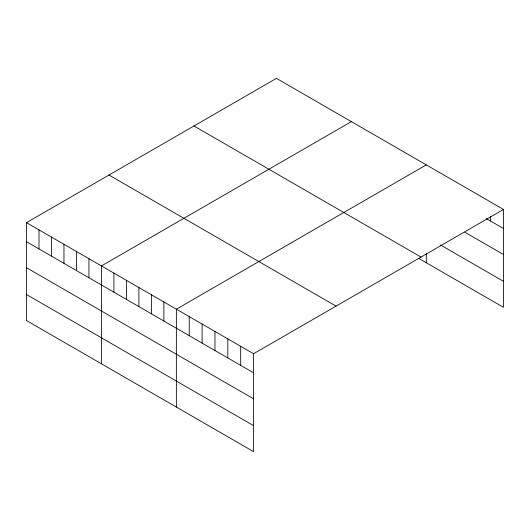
<?xml version="1.0" encoding="UTF-8"?>
<svg xmlns="http://www.w3.org/2000/svg" width="530" height="530" viewBox="0 0 530 530"><rect width="100%" height="100%" fill="white"/><g stroke="black" fill="none" stroke-linecap="round" stroke-linejoin="round"><path stroke-width="0.79" d="M26.5 222.66L253.565 353.749L253.565 451.639L26.5 320.551L26.5 222.66L276.435 78.361L503.5 209.449L503.5 307.34L418.667 258.368M351.363 121.622L101.429 265.921L101.429 363.812M426.299 164.883L176.364 309.175L176.364 407.073M253.565 353.749L503.5 209.449M486.341 218.605L503.5 228.51M464.896 232.239L503.5 254.526M440.596 245.012L503.5 281.331M193.953 125.974L421.019 257.07M108.981 175.039L336.046 306.135M26.5 241.713L253.565 372.809M26.5 267.729L253.565 398.825M26.5 294.534L253.565 425.63M490.634 216.313L490.634 221.083M426.299 253.83L426.299 262.774M240.7 346.322L240.7 365.382M227.834 338.895L227.834 357.949M214.961 331.462L214.961 350.522M202.096 324.035L202.096 343.095M189.23 316.609L189.23 335.662M163.876 301.967L163.876 321.028M151.388 294.76L151.388 313.813M138.9 287.545L138.9 306.605M126.412 280.337L126.412 299.397M113.917 273.129L113.917 292.182M88.941 258.706L88.941 277.766M76.453 251.498L76.453 270.552M63.964 244.29L63.964 263.344M51.476 237.076L51.476 256.136M38.988 229.868L38.988 248.921"/></g></svg>
